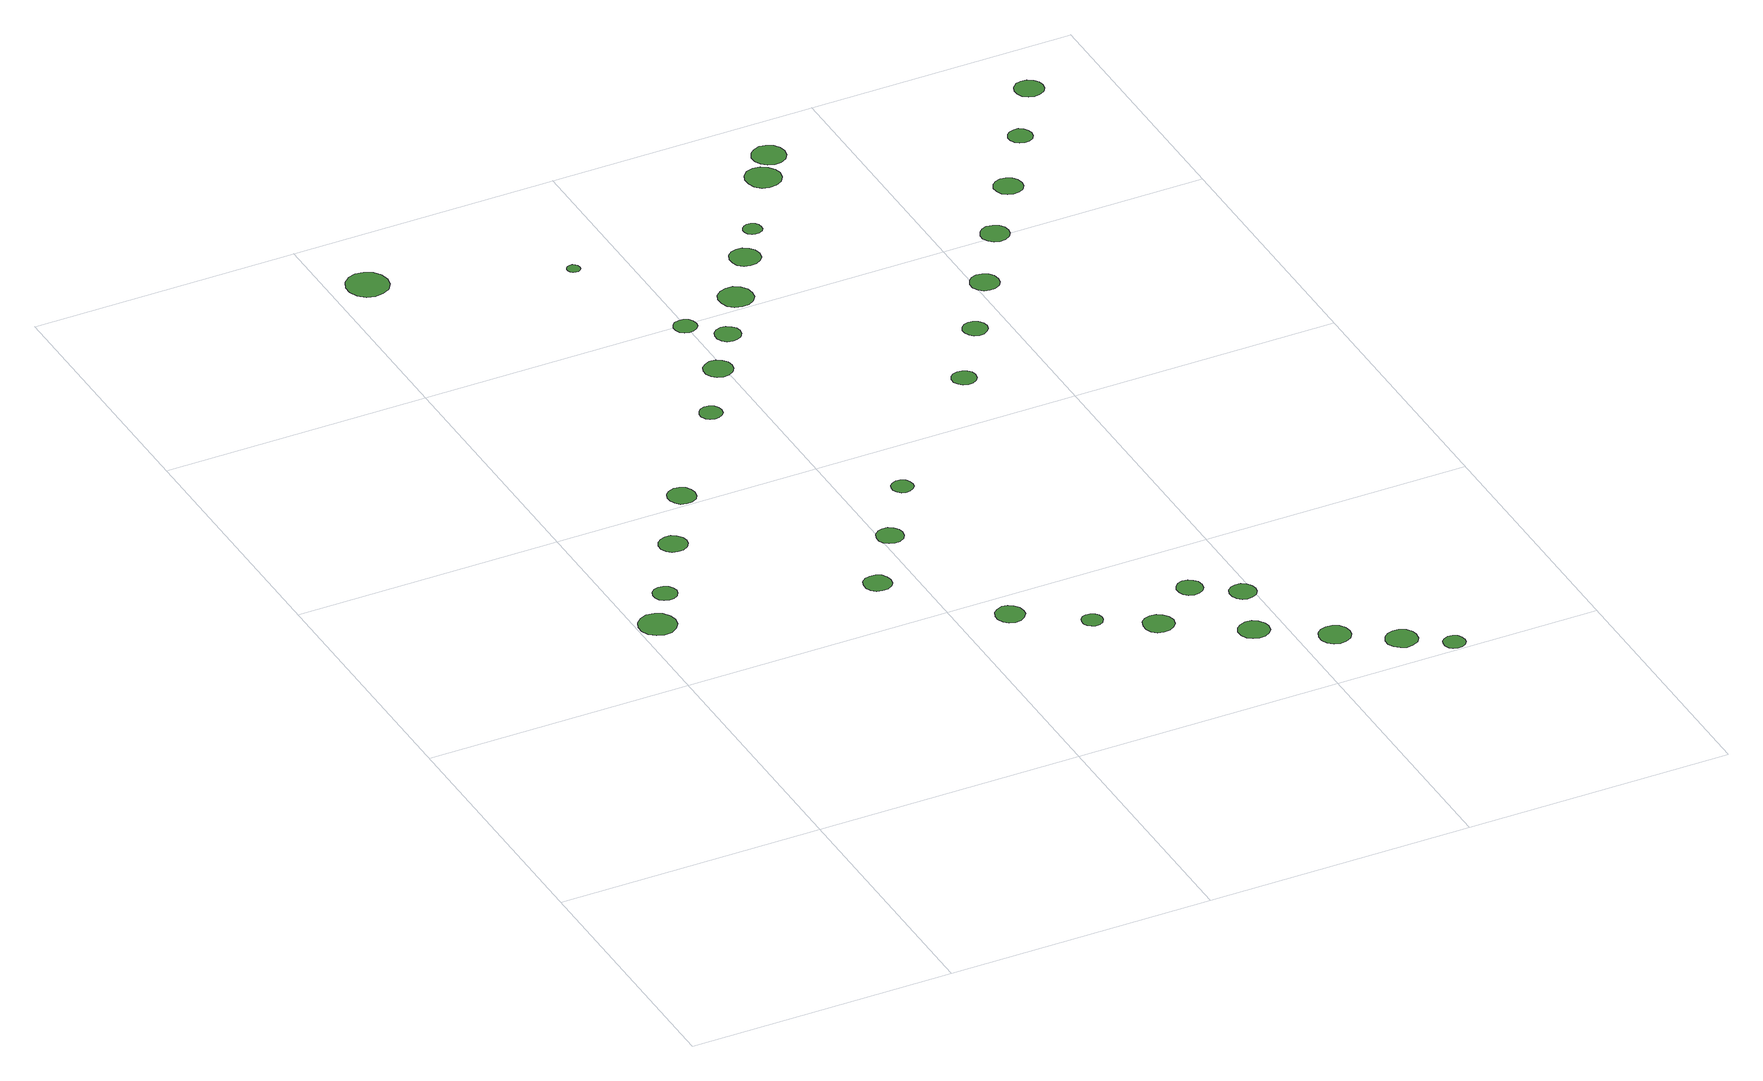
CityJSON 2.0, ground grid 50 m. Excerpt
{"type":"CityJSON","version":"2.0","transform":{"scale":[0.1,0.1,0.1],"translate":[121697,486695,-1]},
"CityObjects":{
"tree1":{"type":"SolitaryVegetationObject","attributes":{"function":"something"},"geometry":[{"type":"MultiSurface","lod":"1","boundaries":[[[0,1,2,3,4,5,6,7,8,9,10,11,12,13,14]]]}]},
"tree2":{"type":"SolitaryVegetationObject","attributes":{"function":"something"},"geometry":[{"type":"MultiSurface","lod":"1","boundaries":[[[15,16,17,18,19,20,21,22,23,24,25,26,27,28,29]]]}]},
"tree3":{"type":"SolitaryVegetationObject","attributes":{"function":"something"},"geometry":[{"type":"MultiSurface","lod":"1","boundaries":[[[30,31,32,33,34,35,36,37,38,39,40,41,42,43,44]]]}]},
"tree4":{"type":"SolitaryVegetationObject","attributes":{"function":"something"},"geometry":[{"type":"MultiSurface","lod":"1","boundaries":[[[45,46,47,48,49,50,51,52,53,54,55,56,57,58,59]]]}]},
"tree5":{"type":"SolitaryVegetationObject","attributes":{"function":"something"},"geometry":[{"type":"MultiSurface","lod":"1","boundaries":[[[60,61,62,63,64,65,66,67,68,69,70,71,72,73,74]]]}]},
"tree6":{"type":"SolitaryVegetationObject","attributes":{"function":"something"},"geometry":[{"type":"MultiSurface","lod":"1","boundaries":[[[75,76,77,78,79,80,81,82,83,84,85,86,87,88,89]]]}]},
"tree7":{"type":"SolitaryVegetationObject","attributes":{"function":"something"},"geometry":[{"type":"MultiSurface","lod":"1","boundaries":[[[90,91,92,93,94,95,96,97,98,99,100,101,102,103,104]]]}]},
"tree8":{"type":"SolitaryVegetationObject","attributes":{"function":"something"},"geometry":[{"type":"MultiSurface","lod":"1","boundaries":[[[105,106,107,108,109,110,111,112,113,114,115,116,117,118,119]]]}]},
"tree9":{"type":"SolitaryVegetationObject","attributes":{"function":"something"},"geometry":[{"type":"MultiSurface","lod":"1","boundaries":[[[120,121,122,123,124,125,126,127,128,129,130,131,132,133,134]]]}]},
"tree10":{"type":"SolitaryVegetationObject","attributes":{"function":"something"},"geometry":[{"type":"MultiSurface","lod":"1","boundaries":[[[135,136,137,138,139,140,141,142,143,144,145,146,147,148,149]]]}]},
"tree11":{"type":"SolitaryVegetationObject","attributes":{"function":"something"},"geometry":[{"type":"MultiSurface","lod":"1","boundaries":[[[150,151,152,153,154,155,156,157,158,159,160,161,162,163,164]]]}]},
"tree12":{"type":"SolitaryVegetationObject","attributes":{"function":"something"},"geometry":[{"type":"MultiSurface","lod":"1","boundaries":[[[165,166,167,168,169,170,171,172,173,174,175,176,177,178,179]]]}]},
"tree13":{"type":"SolitaryVegetationObject","attributes":{"function":"something"},"geometry":[{"type":"MultiSurface","lod":"1","boundaries":[[[180,181,182,183,184,185,186,187,188,189,190,191,192,193,194]]]}]},
"tree14":{"type":"SolitaryVegetationObject","attributes":{"function":"something"},"geometry":[{"type":"MultiSurface","lod":"1","boundaries":[[[195,196,197,198,199,200,201,202,203,204,205,206,207,208,209]]]}]},
"tree15":{"type":"SolitaryVegetationObject","attributes":{"function":"something"},"geometry":[{"type":"MultiSurface","lod":"1","boundaries":[[[210,211,212,213,214,215,216,217,218,219,220,221,222,223,224]]]}]},
"tree16":{"type":"SolitaryVegetationObject","attributes":{"function":"something"},"geometry":[{"type":"MultiSurface","lod":"1","boundaries":[[[225,226,227,228,229,230,231,232,233,234,235,236,237,238,239]]]}]},
"tree17":{"type":"SolitaryVegetationObject","attributes":{"function":"something"},"geometry":[{"type":"MultiSurface","lod":"1","boundaries":[[[240,241,242,243,244,245,246,247,248,249,250,251,252,253,254]]]}]},
"tree18":{"type":"SolitaryVegetationObject","attributes":{"function":"something"},"geometry":[{"type":"MultiSurface","lod":"1","boundaries":[[[255,256,257,258,259,260,261,262,263,264,265,266,267,268,269]]]}]},
"tree19":{"type":"SolitaryVegetationObject","attributes":{"function":"something"},"geometry":[{"type":"MultiSurface","lod":"1","boundaries":[[[270,271,272,273,274,275,276,277,278,279,280,281,282,283,284]]]}]},
"tree20":{"type":"SolitaryVegetationObject","attributes":{"function":"something"},"geometry":[{"type":"MultiSurface","lod":"1","boundaries":[[[285,286,287,288,289,290,291,292,293,294,295,296,297,298,299]]]}]},
"tree21":{"type":"SolitaryVegetationObject","attributes":{"function":"something"},"geometry":[{"type":"MultiSurface","lod":"1","boundaries":[[[300,301,302,303,304,305,306,307,308,309,310,311,312,313,314]]]}]},
"tree22":{"type":"SolitaryVegetationObject","attributes":{"function":"something"},"geometry":[{"type":"MultiSurface","lod":"1","boundaries":[[[315,316,317,318,319,320,321,322,323,324,325,326,327,328,329]]]}]},
"tree23":{"type":"SolitaryVegetationObject","attributes":{"function":"something"},"geometry":[{"type":"MultiSurface","lod":"1","boundaries":[[[330,331,332,333,334,335,336,337,338,339,340,341,342,343,344]]]}]},
"tree24":{"type":"SolitaryVegetationObject","attributes":{"function":"something"},"geometry":[{"type":"MultiSurface","lod":"1","boundaries":[[[345,346,347,348,349,350,351,352,353,354,355,356,357,358,359]]]}]},
"tree25":{"type":"SolitaryVegetationObject","attributes":{"function":"something"},"geometry":[{"type":"MultiSurface","lod":"1","boundaries":[[[360,361,362,363,364,365,366,367,368,369,370,371,372,373,374]]]}]},
"tree26":{"type":"SolitaryVegetationObject","attributes":{"function":"something"},"geometry":[{"type":"MultiSurface","lod":"1","boundaries":[[[375,376,377,378,379,380,381,382,383,384,385,386,387,388,389]]]}]},
"tree27":{"type":"SolitaryVegetationObject","attributes":{"function":"something"},"geometry":[{"type":"MultiSurface","lod":"1","boundaries":[[[390,391,392,393,394,395,396,397,398,399,400,401,402,403,404]]]}]},
"tree28":{"type":"SolitaryVegetationObject","attributes":{"function":"something"},"geometry":[{"type":"MultiSurface","lod":"1","boundaries":[[[405,406,407,408,409,410,411,412,413,414,415,416,417,418,419]]]}]},
"tree29":{"type":"SolitaryVegetationObject","attributes":{"function":"something"},"geometry":[{"type":"MultiSurface","lod":"1","boundaries":[[[420,421,422,423,424,425,426,427,428,429,430,431,432,433,434]]]}]},
"tree30":{"type":"SolitaryVegetationObject","attributes":{"function":"something"},"geometry":[{"type":"MultiSurface","lod":"1","boundaries":[[[435,436,437,438,439,440,441,442,443,444,445,446,447,448,449]]]}]},
"tree31":{"type":"SolitaryVegetationObject","attributes":{"function":"something"},"geometry":[{"type":"MultiSurface","lod":"1","boundaries":[[[450,451,452,453,454,455,456,457,458,459,460,461,462,463,464]]]}]},
"tree32":{"type":"SolitaryVegetationObject","attributes":{"function":"something"},"geometry":[{"type":"MultiSurface","lod":"1","boundaries":[[[465,466,467,468,469,470,471,472,473,474,475,476,477,478,479]]]}]},
"tree33":{"type":"SolitaryVegetationObject","attributes":{"function":"something"},"geometry":[{"type":"MultiSurface","lod":"1","boundaries":[[[480,481,482,483,484,485,486,487,488,489,490,491,492,493,494]]]}]},
"tree34":{"type":"SolitaryVegetationObject","attributes":{"function":"something"},"geometry":[{"type":"MultiSurface","lod":"1","boundaries":[[[495,496,497,498,499,500,501,502,503,504,505,506,507,508,509]]]}]}
},
"vertices":[
[74,693,10],[71,707,10],[62,719,10],[50,726,10],[35,728,10],[22,723,10],[11,713,10],[5,700,10],[5,686,10],[11,673,10],[22,663,10],[35,658,10],[50,660,10],[62,667,10],[71,679,10],
[116,773,10],[114,782,10],[109,789,10],[101,794,10],[92,795,10],[83,792,10],[76,786,10],[72,777,10],[72,768,10],[76,760,10],[83,754,10],[92,751,10],[101,752,10],[109,756,10],[114,764,10],
[202,903,10],[200,914,10],[193,923,10],[184,928,10],[173,929,10],[163,926,10],[155,919,10],[150,909,10],[150,898,10],[155,888,10],[163,881,10],[173,878,10],[184,879,10],[193,884,10],[200,893,10],
[282,1030,10],[280,1040,10],[274,1049,10],[264,1055,10],[254,1056,10],[243,1052,10],[235,1045,10],[231,1035,10],[231,1024,10],[235,1015,10],[243,1007,10],[254,1004,10],[264,1005,10],[274,1010,10],[280,1019,10],
[460,636,10],[458,646,10],[452,655,10],[443,660,10],[432,661,10],[422,658,10],[414,651,10],[410,641,10],[410,630,10],[414,621,10],[422,614,10],[432,611,10],[443,612,10],[452,617,10],[458,625,10],
[109,1858,10],[106,1874,10],[96,1887,10],[82,1895,10],[66,1897,10],[51,1892,10],[39,1881,10],[32,1866,10],[32,1850,10],[39,1835,10],[51,1824,10],[66,1819,10],[82,1821,10],[96,1829,10],[106,1842,10],
[621,447,10],[619,458,10],[612,467,10],[603,472,10],[592,474,10],[581,470,10],[573,463,10],[568,452,10],[568,441,10],[573,431,10],[581,423,10],[592,420,10],[603,421,10],[612,427,10],[619,436,10],
[545,758,10],[543,768,10],[537,776,10],[528,781,10],[518,782,10],[508,779,10],[500,772,10],[496,763,10],[496,752,10],[500,743,10],[508,736,10],[518,733,10],[528,734,10],[537,739,10],[543,748,10],
[439,1237,10],[437,1245,10],[432,1252,10],[424,1257,10],[416,1258,10],[407,1255,10],[401,1249,10],[397,1241,10],[397,1232,10],[401,1224,10],[407,1219,10],[416,1216,10],[424,1217,10],[432,1221,10],[437,1228,10],
[732,367,10],[730,375,10],[725,381,10],[718,385,10],[710,386,10],[703,384,10],[697,378,10],[694,371,10],[694,363,10],[697,355,10],[703,350,10],[710,348,10],[718,348,10],[725,352,10],[730,359,10],
[628,884,10],[627,892,10],[622,899,10],[614,903,10],[606,904,10],[598,901,10],[592,896,10],[589,888,10],[589,880,10],[592,872,10],[598,867,10],[606,864,10],[614,865,10],[622,869,10],[627,876,10],
[517,1352,10],[515,1363,10],[508,1372,10],[499,1378,10],[487,1379,10],[477,1375,10],[469,1368,10],[464,1358,10],[464,1346,10],[469,1336,10],[477,1329,10],[487,1325,10],[499,1327,10],[508,1332,10],[515,1341,10],
[838,305,10],[835,317,10],[828,326,10],[818,332,10],[806,333,10],[795,330,10],[786,322,10],[782,311,10],[782,299,10],[786,288,10],[795,280,10],[806,277,10],[818,278,10],[828,284,10],[835,293,10],
[421,1742,10],[420,1747,10],[417,1751,10],[413,1754,10],[408,1754,10],[403,1753,10],[399,1749,10],[397,1745,10],[397,1739,10],[399,1735,10],[403,1731,10],[408,1730,10],[413,1730,10],[417,1733,10],[420,1737,10],
[521,1495,10],[519,1504,10],[514,1511,10],[506,1515,10],[498,1516,10],[489,1514,10],[483,1508,10],[479,1500,10],[479,1491,10],[483,1483,10],[489,1477,10],[498,1475,10],[506,1476,10],[514,1480,10],[519,1487,10],
[578,1441,10],[576,1450,10],[570,1458,10],[561,1463,10],[552,1464,10],[542,1461,10],[535,1455,10],[531,1445,10],[531,1436,10],[535,1427,10],[542,1420,10],[552,1417,10],[561,1418,10],[570,1423,10],[576,1431,10],
[975,214,10],[973,225,10],[966,235,10],[956,241,10],[944,242,10],[933,238,10],[924,231,10],[919,220,10],[919,208,10],[924,197,10],[933,190,10],[944,186,10],[956,187,10],[966,193,10],[973,202,10],
[931,380,10],[929,390,10],[923,398,10],[915,403,10],[905,404,10],[895,401,10],[888,394,10],[884,385,10],[884,375,10],[888,366,10],[895,359,10],[905,356,10],[915,357,10],[923,362,10],[929,370,10],
[650,1537,10],[648,1550,10],[640,1561,10],[628,1568,10],[615,1569,10],[602,1565,10],[592,1556,10],[587,1544,10],[587,1530,10],[592,1518,10],[602,1509,10],[615,1505,10],[628,1506,10],[640,1513,10],[648,1524,10],
[1008,328,10],[1006,338,10],[1000,346,10],[991,352,10],[981,352,10],[972,349,10],[964,343,10],[960,333,10],[960,323,10],[964,314,10],[972,307,10],[981,304,10],[991,305,10],[1000,310,10],[1006,318,10],
[1093,138,10],[1091,149,10],[1084,159,10],[1073,165,10],[1061,166,10],[1050,163,10],[1041,155,10],[1036,144,10],[1036,132,10],[1041,120,10],[1050,112,10],[1061,109,10],[1073,110,10],[1084,116,10],[1091,126,10],
[717,1640,10],[714,1652,10],[707,1661,10],[697,1667,10],[685,1668,10],[674,1665,10],[665,1657,10],[661,1646,10],[661,1634,10],[665,1623,10],[674,1615,10],[685,1612,10],[697,1613,10],[707,1619,10],[714,1628,10],
[1190,75,10],[1188,86,10],[1181,96,10],[1170,102,10],[1158,103,10],[1147,99,10],[1138,92,10],[1133,81,10],[1133,69,10],[1138,58,10],[1147,50,10],[1158,46,10],[1170,47,10],[1181,53,10],[1188,63,10],
[878,1136,10],[876,1145,10],[870,1153,10],[862,1157,10],[853,1158,10],[844,1155,10],[837,1149,10],[833,1141,10],[833,1131,10],[837,1123,10],[844,1117,10],[853,1114,10],[862,1115,10],[870,1119,10],[876,1127,10],
[1257,24,10],[1256,32,10],[1251,39,10],[1244,43,10],[1235,44,10],[1227,41,10],[1221,36,10],[1218,28,10],[1218,20,10],[1221,12,10],[1227,7,10],[1235,4,10],[1244,5,10],[1251,9,10],[1256,16,10],
[756,1712,10],[755,1719,10],[751,1725,10],[744,1728,10],[737,1729,10],[731,1727,10],[725,1722,10],[722,1716,10],[722,1708,10],[725,1702,10],[731,1697,10],[737,1695,10],[744,1695,10],[751,1699,10],[755,1705,10],
[964,1263,10],[962,1272,10],[956,1280,10],[948,1285,10],[939,1286,10],[930,1283,10],[923,1277,10],[919,1268,10],[919,1259,10],[923,1250,10],[930,1244,10],[939,1241,10],[948,1242,10],[956,1247,10],[962,1254,10],
[861,1846,10],[858,1859,10],[850,1870,10],[838,1877,10],[824,1879,10],[811,1875,10],[801,1865,10],[796,1853,10],[796,1839,10],[801,1827,10],[811,1817,10],[824,1813,10],[838,1815,10],[850,1821,10],[858,1833,10],
[1047,1384,10],[1045,1395,10],[1039,1404,10],[1029,1409,10],[1018,1410,10],[1008,1407,10],[1000,1400,10],[995,1390,10],[995,1378,10],[1000,1368,10],[1008,1361,10],[1018,1358,10],[1029,1359,10],[1039,1364,10],[1045,1373,10],
[899,1904,10],[896,1916,10],[889,1927,10],[877,1933,10],[865,1935,10],[852,1930,10],[843,1922,10],[837,1910,10],[837,1897,10],[843,1885,10],[852,1877,10],[865,1873,10],[877,1874,10],[889,1880,10],[896,1891,10],
[1131,1510,10],[1129,1521,10],[1123,1530,10],[1113,1535,10],[1102,1537,10],[1092,1533,10],[1084,1526,10],[1079,1516,10],[1079,1505,10],[1084,1495,10],[1092,1487,10],[1102,1484,10],[1113,1485,10],[1123,1491,10],[1129,1500,10],
[1219,1631,10],[1216,1642,10],[1210,1651,10],[1200,1656,10],[1189,1657,10],[1179,1654,10],[1171,1647,10],[1166,1637,10],[1166,1625,10],[1171,1615,10],[1179,1608,10],[1189,1605,10],[1200,1606,10],[1210,1611,10],[1216,1620,10],
[1303,1761,10],[1301,1770,10],[1296,1777,10],[1288,1782,10],[1279,1783,10],[1270,1780,10],[1263,1774,10],[1259,1765,10],[1259,1756,10],[1263,1747,10],[1270,1741,10],[1279,1738,10],[1288,1739,10],[1296,1744,10],[1301,1752,10],
[1387,1885,10],[1385,1895,10],[1379,1904,10],[1369,1910,10],[1358,1911,10],[1348,1908,10],[1339,1900,10],[1335,1890,10],[1335,1879,10],[1339,1869,10],[1348,1862,10],[1358,1858,10],[1369,1860,10],[1379,1865,10],[1385,1874,10]
]}
